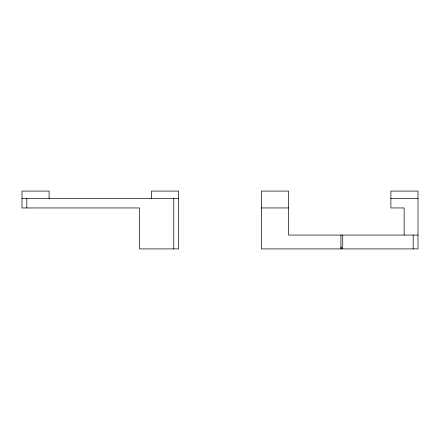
<?xml version="1.0" encoding="UTF-8"?>
<svg xmlns="http://www.w3.org/2000/svg" width="440" height="440" viewBox="0 0 440 440"><rect width="100%" height="100%" fill="white"/><g stroke="black" fill="none" stroke-linecap="round" stroke-linejoin="round"><path stroke-width="0.66" d="M22 198.319L178.596 198.319M390.896 198.319L418 198.319M261.404 207.955L288.508 207.955M418 235.059L288.508 235.059L288.508 191.092L261.404 191.092L261.404 248.908L418 248.908L418 191.092L390.896 191.092L390.896 207.955L404.146 207.955L404.146 235.059M340.786 246.983L342.716 248.908L342.716 235.059M413.182 235.059L413.182 248.908M340.907 235.059L340.907 248.908M173.778 198.319L173.778 248.908M151.492 198.512L151.492 191.092L178.596 191.092L178.596 248.908L139.447 248.908L139.447 207.955L22 207.955L22 191.092L49.104 191.092L49.104 198.512M26.818 198.319L26.818 207.955"/></g></svg>
